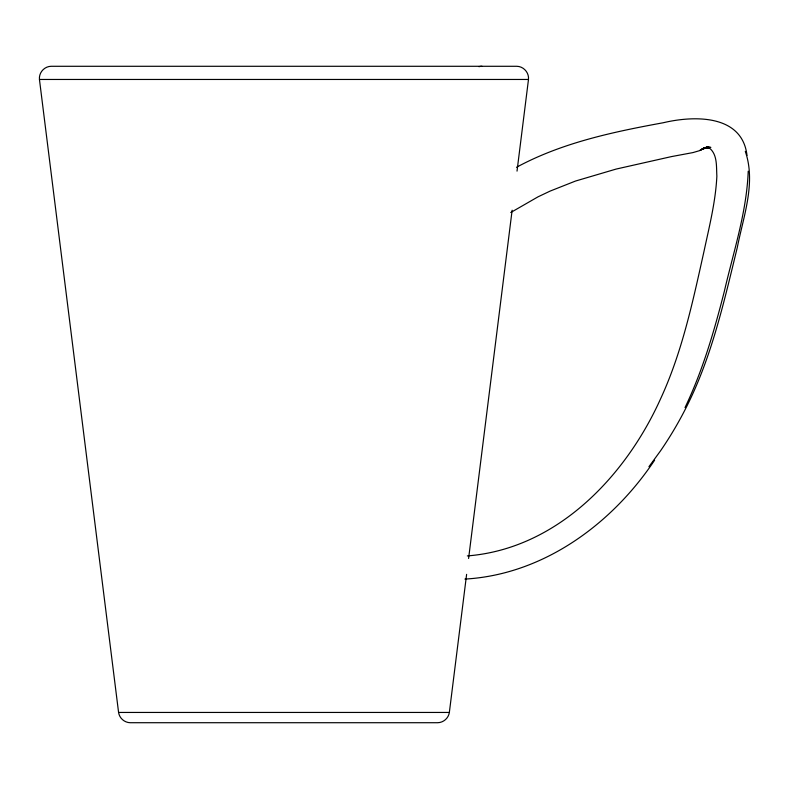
<?xml version="1.0" encoding="UTF-8"?>
<svg xmlns="http://www.w3.org/2000/svg" width="789" height="789" viewBox="0 0 789 789"><rect width="100%" height="100%" fill="white"/><g stroke="black" fill="none" stroke-linecap="round" stroke-linejoin="round"><path stroke-width="1.18" d="M748.209 171.193C746.69 212.29 733.494 251.671 724.312 291.457C714.183 331.064 702.752 370.603 685.02 407.568M466.615 574.362L449.355 712.447C448.537 718.148 443.477 722.606 437.727 722.714L130.205 722.714C124.455 722.606 119.395 718.148 118.577 712.447L39.45 79.462C38.73 72.687 44.273 66.414 51.078 66.286L516.844 66.286C523.659 66.414 529.192 72.687 528.482 79.462L517.022 171.114M468.597 558.474L512.13 210.209M654.614 460.165C612.096 524.024 543.365 574.609 464.918 579.087M648.943 466.713L660.501 450.874A374.144 374.144 0 0 0 689.241 401.335C712.664 352.762 724.519 299.82 737.242 247.726C743.366 216.452 756.197 182.861 745.289 151.36M510.759 212.517L538.019 196.836L550.16 191.076L575.516 181.046L616.091 169.083L671.439 156.607L692.929 152.593L699.518 150.669L703.966 147.898M699.804 150.492L704.705 147.76L710.859 147.375L704.814 147.691L709.143 147.859C717.665 154.309 716.264 166.726 716.866 176.115C715.633 201.501 709.37 226.256 704.074 251.01C692.92 301.063 682.278 351.805 660.669 398.623C625.578 476.615 556.856 548.868 467.344 555.92M704.705 147.76L700.701 149.91L707.881 147.296L704.705 147.76L708.256 147.109L702.259 148.904L708.69 147.316M516.499 167.288C561.896 142.72 612.974 131.95 663.293 122.739C693.748 115.5 742.212 114.149 747.015 155.463M706.52 147.267L704.863 147.681L709.143 147.859M707.269 147.287L705.277 147.651L707.881 147.296M706.106 147.504L709.676 147.346L707.092 147.326M39.45 79.462L528.482 79.462M118.577 712.447L449.355 712.447M478.972 66.68A11.727 11.727 0 0 1 482 66.286"/></g></svg>
